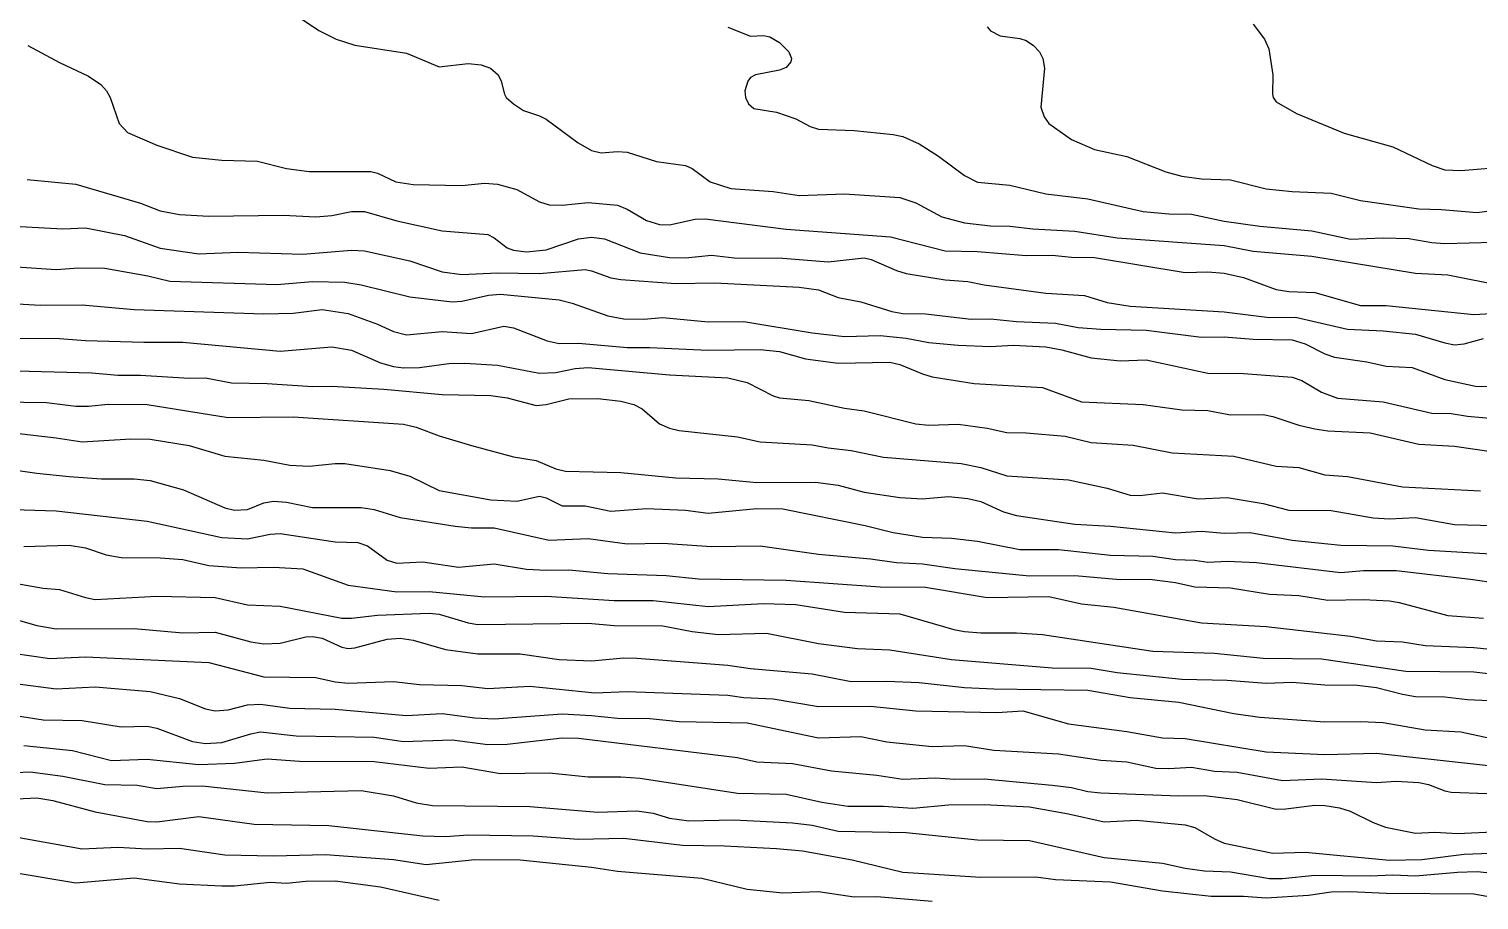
# Model space of a CAD drawing. Extents: x 474277 to 475042, y 254928 to 255625.
# Drawn here: x 474346.3 to 474380.57, y 255542.89 to 255563.48 of the extents above; entities that cross this region are included whole.
import ezdxf

# ---------------------------------------------------------------- set-up
doc = ezdxf.new("R2010")
doc.units = 0
doc.header["$MEASUREMENT"] = 0
doc.layers.add('BaseMapV2_DTM_export_MonNov09090547073261 — entities', color=1, linetype='CONTINUOUS')

msp = doc.modelspace()

# ---------------------------------------------------------------- linework, layer by layer
at = {"layer": 'BaseMapV2_DTM_export_MonNov09090547073261 — entities', "color": 15, "linetype": 'Continuous', "true_color": 0xb7484b}
for points in [[(474352.766, 255563.704, 88.5), (474353.153, 255563.444, 88.5), (474353.562, 255563.244, 88.5), (474353.997, 255563.103, 88.5), (474355.223, 255562.912, 88.5), (474355.99, 255562.588, 88.5), (474356.68, 255562.665, 88.5), (474356.987, 255562.631, 88.5), (474357.207, 255562.554, 88.5), (474357.386, 255562.401, 88.5), (474357.458, 255562.248, 88.5), (474357.536, 255561.941, 88.5), (474357.581, 255561.864, 88.5), (474357.75, 255561.711, 88.5), (474357.985, 255561.558, 88.5), (474358.367, 255561.43, 88.5), (474358.52, 255561.347, 88.5), (474359.276, 255560.791, 88.5), (474359.594, 255560.613, 88.5), (474359.824, 255560.558, 88.5), (474360.207, 255560.587, 88.5), (474360.437, 255560.572, 88.5), (474361.127, 255560.351, 88.5), (474361.818, 255560.256, 88.5), (474361.971, 255560.184, 88.5), (474362.395, 255559.871, 88.5), (474362.891, 255559.712, 88.5), (474363.888, 255559.637, 88.5), (474364.501, 255559.546, 88.5), (474365.575, 255559.583, 88.5), (474366.878, 255559.499, 88.5), (474367.262, 255559.374, 88.5), (474367.875, 255559.043, 88.5), (474368.412, 255558.903, 88.5), (474369.025, 255558.832, 88.5), (474369.485, 255558.823, 88.5), (474370.022, 255558.757, 88.5), (474371.019, 255558.702, 88.5), (474372.015, 255558.542, 88.5), (474374.546, 255558.361, 88.5), (474375.236, 255558.232, 88.5), (474376.616, 255558.114, 88.5), (474379.07, 255557.711, 88.5), (474379.836, 255557.667, 88.5), (474381.14, 255557.41, 88.5)], [(474362.814, 255563.521, 88.25), (474363.351, 255563.316, 88.25), (474363.658, 255563.33, 88.25), (474363.811, 255563.294, 88.25), (474364.041, 255563.159, 88.25), (474364.259, 255562.938, 88.25), (474364.318, 255562.784, 88.25), (474364.308, 255562.708, 88.25), (474364.194, 255562.569, 88.25), (474364.041, 255562.507, 88.25), (474363.474, 255562.401, 88.25), (474363.351, 255562.333, 88.25), (474363.286, 255562.248, 88.25), (474363.22, 255562.018, 88.25), (474363.235, 255561.864, 88.25), (474363.302, 255561.711, 88.25), (474363.428, 255561.6, 88.25), (474363.964, 255561.517, 88.25), (474364.424, 255561.359, 88.25), (474364.76, 255561.174, 88.25), (474364.961, 255561.114, 88.25), (474365.805, 255561.082, 88.25), (474366.725, 255560.99, 88.25), (474366.955, 255560.94, 88.25), (474367.338, 255560.77, 88.25), (474367.798, 255560.475, 88.25), (474368.412, 255560.017, 88.25), (474368.718, 255559.863, 88.25), (474369.485, 255559.789, 88.25), (474370.329, 255559.587, 88.25), (474371.325, 255559.465, 88.25), (474372.629, 255559.167, 88.25), (474373.242, 255559.112, 88.25), (474373.779, 255559.106, 88.25), (474374.546, 255558.935, 88.25), (474375.389, 255558.82, 88.25), (474376.616, 255558.709, 88.25), (474377.536, 255558.516, 88.25), (474378.303, 255558.547, 88.25), (474378.916, 255558.531, 88.25), (474379.453, 255558.431, 88.25), (474379.76, 255558.414, 88.25), (474380.91, 255558.445, 88.25)], [(474368.948, 255563.531, 88), (474369.025, 255563.439, 88), (474369.255, 255563.319, 88), (474369.715, 255563.26, 88), (474369.869, 255563.208, 88), (474370.043, 255563.091, 88), (474370.183, 255562.938, 88), (474370.262, 255562.784, 88), (474370.297, 255562.554, 88), (474370.215, 255561.634, 88), (474370.291, 255561.404, 88), (474370.405, 255561.251, 88), (474370.942, 255560.872, 88), (474371.479, 255560.636, 88), (474372.245, 255560.47, 88), (474373.166, 255560.106, 88), (474373.549, 255560.006, 88), (474374.009, 255559.943, 88), (474374.699, 255559.915, 88), (474375.543, 255559.703, 88), (474376.156, 255559.639, 88), (474377.076, 255559.6, 88), (474377.766, 255559.426, 88), (474379.146, 255559.228, 88), (474379.683, 255559.216, 88), (474380.526, 255559.146, 88), (474380.987, 255559.207, 88)], [(474375.236, 255563.594, 87.75), (474375.497, 255563.244, 87.75), (474375.603, 255563.014, 87.75), (474375.695, 255562.401, 87.75), (474375.687, 255561.941, 87.75), (474375.702, 255561.864, 87.75), (474375.773, 255561.762, 87.75), (474376.26, 255561.481, 87.75), (474377.383, 255561.016, 87.75), (474378.533, 255560.694, 87.75), (474379.462, 255560.254, 87.75), (474379.76, 255560.15, 87.75), (474380.143, 255560.135, 87.75), (474380.91, 255560.203, 87.75)], [(474346.269, 255563.091, 88.75), (474347.019, 255562.691, 88.75), (474347.709, 255562.367, 88.75), (474348, 255562.171, 88.75), (474348.133, 255562.018, 88.75), (474348.216, 255561.864, 88.75), (474348.43, 255561.251, 88.75), (474348.629, 255561.037, 88.75), (474349.319, 255560.734, 88.75), (474350.163, 255560.451, 88.75), (474350.853, 255560.382, 88.75), (474351.696, 255560.359, 88.75), (474352.386, 255560.183, 88.75), (474352.923, 255560.11, 88.75), (474354.38, 255560.111, 88.75), (474354.533, 255560.074, 88.75), (474354.967, 255559.871, 88.75), (474355.377, 255559.803, 88.75), (474356.527, 255559.781, 88.75), (474357.064, 255559.836, 88.75), (474357.37, 255559.813, 88.75), (474357.83, 255559.69, 88.75), (474358.367, 255559.398, 88.75), (474358.597, 255559.323, 88.75), (474358.904, 255559.32, 88.75), (474359.517, 255559.383, 88.75), (474360.207, 255559.314, 88.75), (474360.437, 255559.219, 88.75), (474360.89, 255558.951, 88.75), (474361.204, 255558.857, 88.75), (474361.434, 255558.85, 88.75), (474362.048, 255558.989, 88.75), (474362.278, 255558.996, 88.75), (474364.194, 255558.747, 88.75), (474366.66, 255558.567, 88.75), (474367.952, 255558.237, 88.75), (474368.718, 255558.225, 88.75), (474369.869, 255558.124, 88.75), (474370.482, 255558.134, 88.75), (474370.942, 255558.087, 88.75), (474371.479, 255558.079, 88.75), (474373.626, 255557.723, 88.75), (474374.162, 255557.74, 88.75), (474374.546, 255557.706, 88.75), (474375.006, 255557.609, 88.75), (474375.773, 255557.323, 88.75), (474376.079, 255557.278, 88.75), (474376.693, 255557.253, 88.75), (474377.766, 255556.949, 88.75), (474378.38, 255556.942, 88.75), (474380.45, 255556.735, 88.75), (474381.983, 255556.818, 88.75)], [(474346.252, 255559.925, 89), (474347.402, 255559.812, 89), (474348.936, 255559.365, 89), (474349.396, 255559.184, 89), (474349.856, 255559.096, 89), (474350.546, 255559.057, 89), (474352.31, 255559.082, 89), (474353.076, 255559.045, 89), (474353.46, 255559.073, 89), (474353.92, 255559.164, 89), (474354.227, 255559.167, 89), (474354.993, 255558.944, 89), (474356.067, 255558.708, 89), (474357.14, 255558.626, 89), (474357.294, 255558.545, 89), (474357.6, 255558.312, 89), (474357.754, 255558.255, 89), (474358.06, 255558.215, 89), (474358.52, 255558.26, 89), (474359.287, 255558.518, 89), (474359.594, 255558.561, 89), (474359.901, 255558.52, 89), (474360.744, 255558.19, 89), (474361.434, 255558.079, 89), (474361.818, 255558.073, 89), (474362.431, 255558.138, 89), (474362.968, 255558.069, 89), (474364.118, 255558.063, 89), (474365.191, 255557.981, 89), (474366.035, 255558.07, 89), (474366.207, 255558.03, 89), (474366.801, 255557.772, 89), (474367.031, 255557.702, 89), (474367.952, 255557.55, 89), (474368.488, 255557.51, 89), (474368.872, 255557.431, 89), (474370.329, 255557.238, 89), (474371.249, 255557.181, 89), (474371.785, 255557.017, 89), (474372.322, 255556.933, 89), (474374.546, 255556.796, 89), (474375.619, 255556.664, 89), (474376.233, 255556.67, 89), (474377.459, 255556.382, 89), (474378.303, 255556.348, 89), (474379.07, 255556.269, 89), (474379.76, 255556.059, 89), (474379.99, 255556.017, 89), (474380.22, 255556.04, 89), (474380.68, 255556.163, 89)], [(474344.489, 255558.902, 89.25), (474347.096, 255558.755, 89.25), (474347.632, 255558.778, 89.25), (474348.553, 255558.598, 89.25), (474349.396, 255558.3, 89.25), (474350.316, 255558.17, 89.25), (474351.236, 255558.205, 89.25), (474352.77, 255558.16, 89.25), (474353.92, 255558.252, 89.25), (474354.227, 255558.241, 89.25), (474355.3, 255558.001, 89.25), (474356.067, 255557.745, 89.25), (474356.527, 255557.677, 89.25), (474357.37, 255557.718, 89.25), (474358.367, 255557.698, 89.25), (474359.441, 255557.793, 89.25), (474359.594, 255557.768, 89.25), (474360.054, 255557.599, 89.25), (474360.284, 255557.563, 89.25), (474361.587, 255557.469, 89.25), (474362.508, 255557.481, 89.25), (474364.501, 255557.377, 89.25), (474364.961, 255557.317, 89.25), (474365.421, 255557.137, 89.25), (474365.958, 255557.035, 89.25), (474366.695, 255556.804, 89.25), (474366.955, 255556.755, 89.25), (474367.492, 255556.748, 89.25), (474368.565, 255556.626, 89.25), (474369.025, 255556.627, 89.25), (474369.638, 255556.564, 89.25), (474370.559, 255556.528, 89.25), (474371.095, 255556.429, 89.25), (474371.632, 255556.385, 89.25), (474372.706, 255556.36, 89.25), (474374.009, 255556.194, 89.25), (474374.546, 255556.203, 89.25), (474375.236, 255556.15, 89.25), (474376.156, 255556.134, 89.25), (474376.463, 255556.04, 89.25), (474376.923, 255555.803, 89.25), (474377.153, 255555.724, 89.25), (474377.92, 255555.612, 89.25), (474378.38, 255555.513, 89.25), (474378.993, 255555.478, 89.25), (474379.76, 255555.199, 89.25), (474380.489, 255555.04, 89.25), (474380.91, 255555.031, 89.25)], [(474345.179, 255557.916, 89.5), (474346.942, 255557.798, 89.5), (474347.479, 255557.839, 89.5), (474348.092, 255557.825, 89.5), (474349.107, 255557.647, 89.5), (474349.626, 255557.524, 89.5), (474352.156, 255557.442, 89.5), (474353, 255557.512, 89.5), (474353.767, 255557.494, 89.5), (474354.15, 255557.432, 89.5), (474355.3, 255557.152, 89.5), (474356.297, 255557.035, 89.5), (474356.527, 255557.048, 89.5), (474357.161, 255557.187, 89.5), (474357.447, 255557.214, 89.5), (474358.827, 255557.077, 89.5), (474359.134, 255557.003, 89.5), (474359.977, 255556.698, 89.5), (474360.361, 255556.629, 89.5), (474360.821, 255556.623, 89.5), (474361.281, 255556.662, 89.5), (474362.354, 255556.56, 89.5), (474363.198, 255556.565, 89.5), (474364.808, 255556.299, 89.5), (474365.575, 255556.212, 89.5), (474366.418, 255556.238, 89.5), (474367.031, 255556.171, 89.5), (474367.568, 255556.07, 89.5), (474368.258, 255556.005, 89.5), (474369.025, 255555.98, 89.5), (474369.562, 255556.005, 89.5), (474370.329, 255555.968, 89.5), (474370.712, 255555.9, 89.5), (474371.402, 255555.712, 89.5), (474372.092, 255555.634, 89.5), (474372.706, 255555.664, 89.5), (474374.162, 255555.349, 89.5), (474375.006, 255555.336, 89.5), (474376.156, 255555.249, 89.5), (474376.386, 255555.169, 89.5), (474376.846, 255554.897, 89.5), (474377.229, 255554.757, 89.5), (474378.303, 255554.671, 89.5), (474379.453, 255554.403, 89.5), (474379.913, 255554.395, 89.5), (474380.296, 255554.33, 89.5), (474381.447, 255554.228, 89.5)], [(474345.485, 255557.017, 89.75), (474346.559, 255556.951, 89.75), (474347.556, 255556.96, 89.75), (474348.783, 255556.848, 89.75), (474351.85, 255556.747, 89.75), (474352.54, 255556.762, 89.75), (474353.23, 255556.851, 89.75), (474353.843, 255556.755, 89.75), (474354.533, 255556.506, 89.75), (474354.917, 255556.329, 89.75), (474355.223, 255556.253, 89.75), (474356.067, 255556.329, 89.75), (474356.757, 255556.287, 89.75), (474357.524, 255556.456, 89.75), (474357.754, 255556.42, 89.75), (474358.546, 255556.114, 89.75), (474358.827, 255556.047, 89.75), (474359.287, 255556.054, 89.75), (474360.437, 255555.953, 89.75), (474360.974, 255555.956, 89.75), (474362.354, 255555.892, 89.75), (474363.581, 255555.908, 89.75), (474364.041, 255555.861, 89.75), (474364.655, 255555.688, 89.75), (474365.421, 255555.583, 89.75), (474366.648, 255555.603, 89.75), (474366.878, 255555.554, 89.75), (474367.415, 255555.327, 89.75), (474367.645, 255555.26, 89.75), (474368.642, 255555.1, 89.75), (474370.252, 255555.006, 89.75), (474371.172, 255554.666, 89.75), (474372.629, 255554.605, 89.75), (474373.549, 255554.479, 89.75), (474374.162, 255554.462, 89.75), (474374.699, 255554.363, 89.75), (474375.466, 255554.367, 89.75), (474375.696, 255554.325, 89.75), (474376.309, 255554.114, 89.75), (474376.693, 255554.026, 89.75), (474376.999, 255553.986, 89.75), (474377.996, 255553.937, 89.75), (474379.146, 255553.669, 89.75), (474379.99, 255553.624, 89.75), (474380.91, 255553.485, 89.75)], [(474345.409, 255556.177, 90), (474347.019, 255556.165, 90), (474347.632, 255556.115, 90), (474349.013, 255556.077, 90), (474349.933, 255556.081, 90), (474352.233, 255555.866, 90), (474353.46, 255555.972, 90), (474353.92, 255555.889, 90), (474354.61, 255555.59, 90), (474354.917, 255555.5, 90), (474355.147, 255555.469, 90), (474355.53, 255555.479, 90), (474356.22, 255555.574, 90), (474356.604, 255555.586, 90), (474357.37, 255555.535, 90), (474358.367, 255555.349, 90), (474358.75, 255555.362, 90), (474359.211, 255555.457, 90), (474359.517, 255555.477, 90), (474361.434, 255555.303, 90), (474362.814, 255555.232, 90), (474363.274, 255555.126, 90), (474363.888, 255554.812, 90), (474364.041, 255554.763, 90), (474364.731, 255554.701, 90), (474365.575, 255554.522, 90), (474366.035, 255554.456, 90), (474367.262, 255554.15, 90), (474367.568, 255554.119, 90), (474368.258, 255554.139, 90), (474368.948, 255554.044, 90), (474369.408, 255553.941, 90), (474369.869, 255553.934, 90), (474370.789, 255553.856, 90), (474371.402, 255553.709, 90), (474372.399, 255553.641, 90), (474373.319, 255553.462, 90), (474374.776, 255553.385, 90), (474375.773, 255553.144, 90), (474376.309, 255553.116, 90), (474376.923, 255552.943, 90), (474377.459, 255552.902, 90), (474378.763, 255552.659, 90), (474380.603, 255552.562, 90)], [(474345.102, 255555.422, 90.25), (474347.786, 255555.354, 90.25), (474348.399, 255555.295, 90.25), (474348.936, 255555.301, 90.25), (474350.086, 255555.225, 90.25), (474350.469, 255555.236, 90.25), (474351.083, 255555.121, 90.25), (474351.926, 255555.105, 90.25), (474353, 255555.033, 90.25), (474353.46, 255555.037, 90.25), (474354.687, 255554.964, 90.25), (474356.067, 255554.842, 90.25), (474357.217, 255554.817, 90.25), (474357.6, 255554.759, 90.25), (474358.29, 255554.58, 90.25), (474358.52, 255554.604, 90.25), (474359.057, 255554.736, 90.25), (474359.747, 255554.747, 90.25), (474360.284, 255554.685, 90.25), (474360.591, 255554.605, 90.25), (474360.79, 255554.503, 90.25), (474361.204, 255554.151, 90.25), (474361.434, 255554.049, 90.25), (474361.664, 255553.989, 90.25), (474363.044, 255553.84, 90.25), (474363.581, 255553.724, 90.25), (474364.808, 255553.651, 90.25), (474365.191, 255553.577, 90.25), (474365.728, 255553.519, 90.25), (474366.495, 255553.362, 90.25), (474368.335, 255553.207, 90.25), (474368.795, 255553.114, 90.25), (474369.408, 255552.917, 90.25), (474370.865, 255552.826, 90.25), (474371.785, 255552.628, 90.25), (474372.322, 255552.461, 90.25), (474372.552, 255552.457, 90.25), (474373.089, 255552.517, 90.25), (474373.932, 255552.372, 90.25), (474374.622, 255552.409, 90.25), (474375.466, 255552.267, 90.25), (474376.079, 255552.105, 90.25), (474377.076, 255552.102, 90.25), (474378.073, 255551.926, 90.25), (474378.456, 255551.906, 90.25), (474379.07, 255551.933, 90.25), (474379.99, 255551.766, 90.25), (474380.91, 255551.745, 90.25)], [(474345.639, 255554.672, 90.5), (474346.712, 255554.653, 90.5), (474347.402, 255554.567, 90.5), (474347.709, 255554.566, 90.5), (474348.169, 255554.615, 90.5), (474349.089, 255554.608, 90.5), (474351.006, 255554.298, 90.5), (474352.54, 255554.313, 90.5), (474355.147, 255554.139, 90.5), (474355.453, 255554.069, 90.5), (474355.99, 255553.865, 90.5), (474356.757, 255553.634, 90.5), (474357.754, 255553.37, 90.5), (474358.29, 255553.278, 90.5), (474358.75, 255553.086, 90.5), (474358.98, 255553.032, 90.5), (474360.284, 255552.999, 90.5), (474361.587, 255552.872, 90.5), (474362.584, 255552.846, 90.5), (474363.504, 255552.764, 90.5), (474364.885, 255552.767, 90.5), (474365.421, 255552.699, 90.5), (474366.035, 255552.531, 90.5), (474366.878, 255552.407, 90.5), (474367.415, 255552.376, 90.5), (474368.028, 255552.433, 90.5), (474368.488, 255552.385, 90.5), (474368.795, 255552.309, 90.5), (474369.332, 255552.071, 90.5), (474369.638, 255551.979, 90.5), (474371.019, 255551.773, 90.5), (474371.862, 255551.732, 90.5), (474373.396, 255551.571, 90.5), (474374.009, 255551.607, 90.5), (474374.546, 255551.561, 90.5), (474375.159, 255551.58, 90.5), (474376.156, 255551.395, 90.5), (474377.306, 255551.28, 90.5), (474378.533, 255551.268, 90.5), (474379.376, 255551.159, 90.5), (474381.523, 255551.033, 90.5)], [(474345.792, 255553.949, 90.75), (474346.942, 255553.821, 90.75), (474347.556, 255553.722, 90.75), (474348.706, 255553.791, 90.75), (474349.166, 255553.783, 90.75), (474350.086, 255553.632, 90.75), (474350.929, 255553.382, 90.75), (474351.85, 255553.292, 90.75), (474352.463, 255553.174, 90.75), (474352.923, 255553.145, 90.75), (474353.536, 255553.212, 90.75), (474353.767, 255553.208, 90.75), (474354.839, 255553.046, 90.75), (474355.3, 255552.914, 90.75), (474355.99, 255552.575, 90.75), (474357.217, 255552.354, 90.75), (474357.83, 255552.319, 90.75), (474358.367, 255552.437, 90.75), (474358.52, 255552.401, 90.75), (474358.904, 255552.213, 90.75), (474359.441, 255552.207, 90.75), (474360.054, 255552.083, 90.75), (474360.897, 255552.145, 90.75), (474361.818, 255552.11, 90.75), (474362.354, 255552.038, 90.75), (474363.504, 255552.15, 90.75), (474364.118, 255552.141, 90.75), (474366.065, 255551.743, 90.75), (474366.725, 255551.578, 90.75), (474367.415, 255551.472, 90.75), (474368.105, 255551.447, 90.75), (474368.718, 255551.372, 90.75), (474369.715, 255551.181, 90.75), (474370.635, 255551.179, 90.75), (474371.862, 255551.043, 90.75), (474372.859, 255551.02, 90.75), (474373.396, 255550.94, 90.75), (474373.856, 255550.923, 90.75), (474374.162, 255550.876, 90.75), (474374.622, 255550.903, 90.75), (474375.313, 255550.874, 90.75), (474377.306, 255550.636, 90.75), (474377.843, 255550.681, 90.75), (474378.61, 255550.684, 90.75), (474380.373, 255550.48, 90.75), (474381.677, 255550.286, 90.75)], [(474345.102, 255553.179, 91), (474346.482, 255552.978, 91), (474347.249, 255552.902, 91), (474348.016, 255552.848, 91), (474348.783, 255552.851, 91), (474349.166, 255552.809, 91), (474349.954, 255552.586, 91), (474350.929, 255552.163, 91), (474351.16, 255552.108, 91), (474351.466, 255552.124, 91), (474351.85, 255552.28, 91), (474352.08, 255552.317, 91), (474352.386, 255552.294, 91), (474353, 255552.171, 91), (474354.15, 255552.171, 91), (474354.457, 255552.122, 91), (474355.07, 255551.936, 91), (474356.373, 255551.727, 91), (474356.757, 255551.69, 91), (474357.294, 255551.686, 91), (474358.597, 255551.401, 91), (474359.517, 255551.441, 91), (474360.437, 255551.312, 91), (474361.281, 255551.33, 91), (474362.431, 255551.245, 91), (474363.581, 255551.262, 91), (474364.961, 255551.064, 91), (474366.188, 255550.957, 91), (474366.801, 255550.872, 91), (474367.415, 255550.841, 91), (474368.182, 255550.732, 91), (474369.945, 255550.554, 91), (474371.019, 255550.561, 91), (474372.092, 255550.469, 91), (474372.782, 255550.475, 91), (474373.396, 255550.395, 91), (474373.856, 255550.297, 91), (474374.699, 255550.269, 91), (474375.619, 255550.121, 91), (474376.309, 255550.091, 91), (474376.999, 255549.983, 91), (474377.843, 255549.993, 91), (474378.456, 255549.964, 91), (474378.686, 255549.928, 91), (474379.836, 255549.617, 91), (474380.68, 255549.552, 91)], [(474345.179, 255552.147, 91.25), (474346.942, 255552.089, 91.25), (474349.089, 255551.849, 91.25), (474350.853, 255551.459, 91.25), (474351.466, 255551.432, 91.25), (474352.003, 255551.541, 91.25), (474352.233, 255551.556, 91.25), (474353.536, 255551.36, 91.25), (474354.073, 255551.339, 91.25), (474354.303, 255551.266, 91.25), (474354.763, 255550.923, 91.25), (474354.993, 255550.857, 91.25), (474355.607, 255550.883, 91.25), (474356.45, 255550.758, 91.25), (474357.294, 255550.837, 91.25), (474358.06, 255550.709, 91.25), (474358.52, 255550.685, 91.25), (474359.057, 255550.699, 91.25), (474359.977, 255550.609, 91.25), (474361.357, 255550.565, 91.25), (474362.124, 255550.482, 91.25), (474364.194, 255550.451, 91.25), (474366.418, 255550.294, 91.25), (474367.492, 255550.287, 91.25), (474368.948, 255550.043, 91.25), (474370.405, 255550.069, 91.25), (474371.172, 255549.895, 91.25), (474371.939, 255549.814, 91.25), (474374.009, 255549.44, 91.25), (474375.543, 255549.36, 91.25), (474377.536, 255549.128, 91.25), (474378.15, 255549.022, 91.25), (474378.763, 255548.998, 91.25), (474379.3, 255548.906, 91.25), (474380.45, 255548.857, 91.25), (474381.753, 255548.724, 91.25)], [(474346.176, 255551.249, 91.5), (474347.249, 255551.277, 91.5), (474347.632, 255551.22, 91.5), (474348.119, 255551.053, 91.5), (474348.476, 255550.987, 91.5), (474349.396, 255550.983, 91.5), (474349.933, 255550.941, 91.5), (474350.546, 255550.799, 91.5), (474351.313, 255550.746, 91.5), (474352.08, 255550.759, 91.5), (474352.77, 255550.721, 91.5), (474353.843, 255550.338, 91.5), (474354.993, 255550.176, 91.5), (474355.76, 255550.187, 91.5), (474357.064, 255550.06, 91.5), (474358.52, 255550.071, 91.5), (474360.131, 255549.969, 91.5), (474361.051, 255549.975, 91.5), (474362.354, 255549.833, 91.5), (474363.658, 255549.899, 91.5), (474364.424, 255549.877, 91.5), (474365.575, 255549.695, 91.5), (474366.878, 255549.659, 91.5), (474368.157, 255549.289, 91.5), (474368.412, 255549.242, 91.5), (474368.795, 255549.206, 91.5), (474369.638, 255549.206, 91.5), (474370.252, 255549.171, 91.5), (474372.859, 255548.778, 91.5), (474374.316, 255548.726, 91.5), (474375.466, 255548.612, 91.5), (474376.846, 255548.595, 91.5), (474378.84, 255548.3, 91.5), (474380.45, 255548.286, 91.5), (474381.14, 255548.209, 91.5)], [(474345.332, 255550.49, 91.75), (474346.636, 255550.265, 91.75), (474347.019, 255550.232, 91.75), (474347.632, 255550.039, 91.75), (474347.862, 255549.998, 91.75), (474349.319, 255550.074, 91.75), (474350.699, 255550.044, 91.75), (474351.466, 255549.871, 91.75), (474352.233, 255549.835, 91.75), (474353.69, 255549.556, 91.75), (474353.92, 255549.553, 91.75), (474354.533, 255549.626, 91.75), (474355.76, 255549.676, 91.75), (474355.99, 255549.648, 91.75), (474356.68, 255549.44, 91.75), (474356.91, 255549.402, 91.75), (474359.517, 255549.435, 91.75), (474360.131, 255549.383, 91.75), (474361.281, 255549.371, 91.75), (474361.971, 255549.238, 91.75), (474362.584, 255549.168, 91.75), (474363.734, 255549.2, 91.75), (474364.961, 255548.959, 91.75), (474365.881, 255548.839, 91.75), (474366.648, 255548.802, 91.75), (474368.105, 255548.579, 91.75), (474370.482, 255548.381, 91.75), (474371.402, 255548.372, 91.75), (474372.015, 255548.272, 91.75), (474373.549, 255548.112, 91.75), (474374.622, 255548.088, 91.75), (474375.543, 255548.014, 91.75), (474376.156, 255548.045, 91.75), (474376.923, 255547.979, 91.75), (474377.689, 255547.972, 91.75), (474378.15, 255547.916, 91.75), (474378.763, 255547.754, 91.75), (474379.07, 255547.706, 91.75), (474379.76, 255547.693, 91.75), (474380.296, 255547.628, 91.75), (474381.14, 255547.592, 91.75)], [(474345.409, 255549.688, 92), (474346.482, 255549.378, 92), (474346.942, 255549.303, 92), (474348.783, 255549.307, 92), (474349.933, 255549.211, 92), (474350.699, 255549.225, 92), (474351.543, 255548.992, 92), (474351.85, 255548.948, 92), (474352.233, 255548.963, 92), (474352.846, 255549.113, 92), (474353, 255549.122, 92), (474353.23, 255549.078, 92), (474353.69, 255548.865, 92), (474353.843, 255548.835, 92), (474353.997, 255548.852, 92), (474354.763, 255549.057, 92), (474355.07, 255549.082, 92), (474355.377, 255549.034, 92), (474356.143, 255548.812, 92), (474356.91, 255548.708, 92), (474357.907, 255548.71, 92), (474358.827, 255548.575, 92), (474359.594, 255548.543, 92), (474360.361, 255548.613, 92), (474360.667, 255548.61, 92), (474362.814, 255548.441, 92), (474363.351, 255548.366, 92), (474364.808, 255548.237, 92), (474365.728, 255548.056, 92), (474366.571, 255548.066, 92), (474367.338, 255548.032, 92), (474368.412, 255547.913, 92), (474369.102, 255547.883, 92), (474371.325, 255547.853, 92), (474372.322, 255547.682, 92), (474373.472, 255547.566, 92), (474374.776, 255547.303, 92), (474375.389, 255547.217, 92), (474376.923, 255547.102, 92), (474377.766, 255547.111, 92), (474378.303, 255547.086, 92), (474379.3, 255546.912, 92), (474380.143, 255546.869, 92), (474380.833, 255546.714, 92)], [(474345.485, 255548.787, 92.25), (474346.789, 255548.6, 92.25), (474347.632, 255548.643, 92.25), (474350.546, 255548.503, 92.25), (474351.85, 255548.168, 92.25), (474353.076, 255548.155, 92.25), (474353.536, 255548.05, 92.25), (474353.843, 255548.014, 92.25), (474354.917, 255548.055, 92.25), (474355.53, 255547.988, 92.25), (474356.527, 255547.96, 92.25), (474357.14, 255547.888, 92.25), (474358.137, 255547.95, 92.25), (474359.671, 255547.793, 92.25), (474360.437, 255547.817, 92.25), (474362.814, 255547.735, 92.25), (474363.198, 255547.679, 92.25), (474363.888, 255547.649, 92.25), (474364.961, 255547.469, 92.25), (474366.188, 255547.476, 92.25), (474367.262, 255547.364, 92.25), (474369.178, 255547.328, 92.25), (474369.792, 255547.363, 92.25), (474370.865, 255547.058, 92.25), (474372.245, 255546.876, 92.25), (474373.089, 255546.729, 92.25), (474373.626, 255546.707, 92.25), (474375.543, 255546.393, 92.25), (474376.923, 255546.329, 92.25), (474378.15, 255546.362, 92.25), (474381.37, 255546.005, 92.25)], [(474345.792, 255548.033, 92.5), (474346.942, 255547.88, 92.5), (474347.862, 255547.928, 92.5), (474349.166, 255547.821, 92.5), (474349.856, 255547.658, 92.5), (474350.469, 255547.408, 92.5), (474350.699, 255547.362, 92.5), (474351.006, 255547.39, 92.5), (474351.466, 255547.507, 92.5), (474351.773, 255547.525, 92.5), (474352.463, 255547.429, 92.5), (474353.536, 255547.402, 92.5), (474355.223, 255547.251, 92.5), (474356.067, 255547.3, 92.5), (474356.834, 255547.198, 92.5), (474357.294, 255547.177, 92.5), (474358.904, 255547.295, 92.5), (474359.594, 255547.257, 92.5), (474360.207, 255547.187, 92.5), (474360.974, 255547.182, 92.5), (474361.664, 255547.109, 92.5), (474363.274, 255547.079, 92.5), (474364.961, 255546.729, 92.5), (474365.958, 255546.76, 92.5), (474366.571, 255546.627, 92.5), (474367.645, 255546.522, 92.5), (474368.412, 255546.544, 92.5), (474369.102, 255546.433, 92.5), (474370.635, 255546.348, 92.5), (474371.632, 255546.2, 92.5), (474372.245, 255546.162, 92.5), (474372.936, 255546.011, 92.5), (474373.242, 255545.999, 92.5), (474373.779, 255546.032, 92.5), (474374.316, 255545.939, 92.5), (474374.852, 255545.911, 92.5), (474375.926, 255545.717, 92.5), (474376.846, 255545.758, 92.5), (474378.15, 255545.671, 92.5), (474378.61, 255545.699, 92.5), (474379.146, 255545.671, 92.5), (474379.376, 255545.625, 92.5), (474379.76, 255545.471, 92.5), (474379.913, 255545.438, 92.5), (474381.6, 255545.379, 92.5)], [(474345.409, 255547.34, 92.75), (474346.636, 255547.15, 92.75), (474347.556, 255547.136, 92.75), (474348.476, 255546.985, 92.75), (474349.089, 255547.002, 92.75), (474349.319, 255546.956, 92.75), (474350.163, 255546.638, 92.75), (474350.469, 255546.588, 92.75), (474350.853, 255546.614, 92.75), (474351.543, 255546.823, 92.75), (474351.773, 255546.866, 92.75), (474352.616, 255546.776, 92.75), (474354.457, 255546.742, 92.75), (474355.147, 255546.641, 92.75), (474356.297, 255546.677, 92.75), (474357.14, 255546.57, 92.75), (474357.6, 255546.578, 92.75), (474358.904, 255546.724, 92.75), (474359.287, 255546.719, 92.75), (474363.044, 255546.257, 92.75), (474363.504, 255546.156, 92.75), (474364.348, 255546.121, 92.75), (474365.268, 255545.946, 92.75), (474366.341, 255545.841, 92.75), (474366.955, 255545.747, 92.75), (474367.722, 255545.781, 92.75), (474368.182, 255545.746, 92.75), (474368.872, 255545.758, 92.75), (474370.482, 255545.608, 92.75), (474370.942, 255545.549, 92.75), (474371.325, 255545.456, 92.75), (474371.632, 255545.428, 92.75), (474373.472, 255545.355, 92.75), (474374.086, 255545.362, 92.75), (474374.852, 255545.268, 92.75), (474375.773, 255545.043, 92.75), (474376.003, 255545.045, 92.75), (474376.693, 255545.133, 92.75), (474376.923, 255545.128, 92.75), (474377.276, 255545.072, 92.75), (474377.524, 255544.995, 92.75), (474378.073, 255544.722, 92.75), (474378.364, 255544.612, 92.75), (474379.07, 255544.474, 92.75), (474379.53, 255544.494, 92.75), (474380.066, 255544.461, 92.75), (474381.063, 255544.51, 92.75)], [(474346.176, 255546.548, 93), (474347.326, 255546.428, 93), (474348.246, 255546.191, 93), (474349.089, 255546.218, 93), (474350.316, 255546.095, 93), (474351.16, 255546.129, 93), (474351.926, 255546.23, 93), (474352.693, 255546.175, 93), (474354.457, 255546.168, 93), (474355.76, 255546.012, 93), (474356.527, 255546.04, 93), (474357.447, 255545.884, 93), (474358.597, 255545.902, 93), (474359.517, 255545.804, 93), (474360.284, 255545.803, 93), (474360.744, 255545.77, 93), (474363.044, 255545.417, 93), (474364.194, 255545.395, 93), (474365.038, 255545.202, 93), (474365.651, 255545.107, 93), (474366.495, 255545.111, 93), (474367.185, 255545.063, 93), (474368.028, 255545.14, 93), (474368.872, 255545.147, 93), (474369.945, 255545.096, 93), (474370.865, 255544.932, 93), (474371.709, 255544.743, 93), (474372.475, 255544.782, 93), (474373.626, 255544.671, 93), (474373.856, 255544.602, 93), (474374.316, 255544.334, 93), (474374.546, 255544.236, 93), (474375.696, 255543.996, 93), (474376.463, 255544.023, 93), (474378.456, 255543.834, 93), (474379.223, 255543.853, 93), (474380.22, 255543.978, 93), (474380.833, 255543.998, 93)], [(474343.875, 255545.814, 93.25), (474346.329, 255545.921, 93.25), (474347.096, 255545.823, 93.25), (474348.092, 255545.619, 93.25), (474348.859, 255545.603, 93.25), (474349.319, 255545.526, 93.25), (474349.933, 255545.583, 93.25), (474350.393, 255545.59, 93.25), (474351.926, 255545.428, 93.25), (474354.15, 255545.484, 93.25), (474354.917, 255545.357, 93.25), (474355.453, 255545.19, 93.25), (474355.837, 255545.129, 93.25), (474358.137, 255545.104, 93.25), (474359.747, 255544.969, 93.25), (474360.667, 255544.996, 93.25), (474361.051, 255544.941, 93.25), (474361.434, 255544.826, 93.25), (474361.894, 255544.766, 93.25), (474362.968, 255544.784, 93.25), (474364.348, 255544.718, 93.25), (474364.808, 255544.663, 93.25), (474365.421, 255544.52, 93.25), (474367.031, 255544.488, 93.25), (474368.718, 255544.318, 93.25), (474369.945, 255544.298, 93.25), (474371.709, 255543.894, 93.25), (474373.089, 255543.761, 93.25), (474373.626, 255543.642, 93.25), (474374.086, 255543.584, 93.25), (474374.699, 255543.555, 93.25), (474375.619, 255543.4, 93.25), (474375.926, 255543.4, 93.25), (474376.693, 255543.48, 93.25), (474377.996, 255543.462, 93.25), (474378.533, 255543.485, 93.25), (474379.07, 255543.46, 93.25), (474380.066, 255543.552, 93.25), (474380.526, 255543.565, 93.25), (474380.757, 255543.546, 93.25)], [(474344.872, 255545.226, 93.5), (474346.482, 255545.308, 93.5), (474346.866, 255545.245, 93.5), (474347.862, 255544.977, 93.5), (474349.089, 255544.745, 93.5), (474349.319, 255544.741, 93.5), (474350.316, 255544.867, 93.5), (474351.62, 255544.686, 93.5), (474353.383, 255544.652, 93.5), (474355.607, 255544.412, 93.5), (474356.143, 255544.396, 93.5), (474356.68, 255544.435, 93.5), (474358.214, 255544.408, 93.5), (474359.287, 255544.33, 93.5), (474360.361, 255544.352, 93.5), (474361.741, 255544.191, 93.5), (474362.738, 255544.175, 93.5), (474363.964, 255544.107, 93.5), (474364.578, 255544.052, 93.5), (474365.753, 255543.845, 93.5), (474366.955, 255543.552, 93.5), (474368.795, 255543.432, 93.5), (474370.099, 255543.441, 93.5), (474370.559, 255543.38, 93.5), (474371.862, 255543.324, 93.5), (474373.089, 255543.109, 93.5), (474374.239, 255542.981, 93.5), (474375.006, 255542.982, 93.5), (474375.543, 255542.944, 93.5), (474376.539, 255543.007, 93.5), (474377.076, 255543.084, 93.5), (474377.536, 255543.092, 93.5), (474378.38, 255543.052, 93.5), (474380.45, 255543.036, 93.5), (474380.757, 255542.98, 93.5)], [(474346.022, 255544.379, 93.75), (474347.556, 255544.099, 93.75), (474348.399, 255544.138, 93.75), (474349.089, 255544.103, 93.75), (474349.856, 255544.116, 93.75), (474350.929, 255543.962, 93.75), (474352.08, 255543.938, 93.75), (474353.306, 255543.968, 93.75), (474354.917, 255543.848, 93.75), (474355.683, 255543.728, 93.75), (474356.834, 255543.848, 93.75), (474357.907, 255543.845, 93.75), (474359.594, 255543.667, 93.75), (474360.207, 255543.57, 93.75), (474362.201, 255543.411, 93.75), (474363.274, 255543.148, 93.75), (474364.118, 255543.064, 93.75), (474364.961, 255543.09, 93.75), (474365.805, 255542.964, 93.75), (474366.341, 255542.974, 93.75), (474367.645, 255542.861, 93.75)], [(474345.946, 255543.539, 94), (474347.402, 255543.3, 94), (474348.783, 255543.415, 94), (474349.856, 255543.278, 94), (474350.853, 255543.226, 94), (474351.16, 255543.228, 94), (474352.003, 255543.311, 94), (474352.386, 255543.291, 94), (474352.846, 255543.336, 94), (474353.536, 255543.342, 94), (474354.61, 255543.202, 94), (474355.99, 255542.891, 94)]]:
    msp.add_polyline3d(points, dxfattribs=at)

doc.saveas('drawing.dxf')
